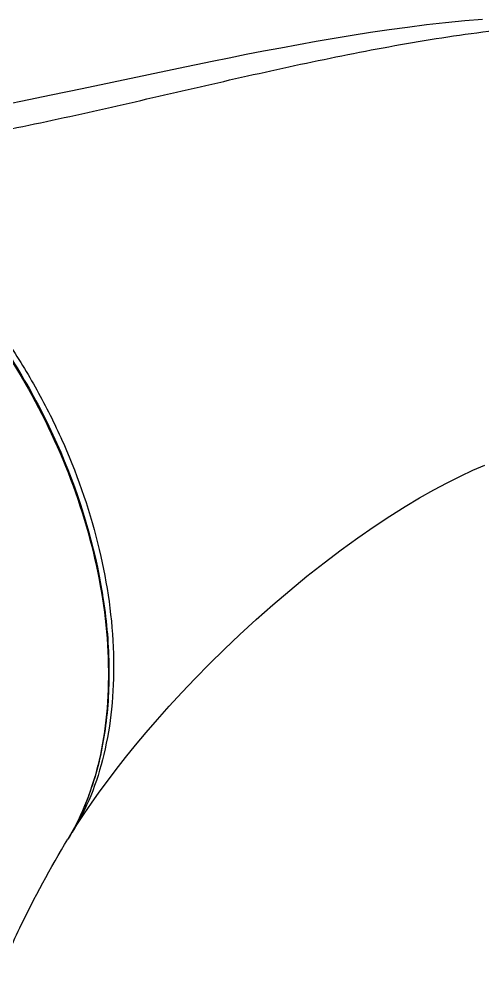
# Model space of a CAD drawing. Header units: millimetres. Extents: x 1241 to 1836, y -3 to 418.
# Drawn here: x 1651.24 to 1666.29, y 344.16 to 375.65 of the extents above; entities that cross this region are included whole.
import ezdxf

# ---------------------------------------------------------------- set-up
doc = ezdxf.new("R2010")
doc.units = ezdxf.units.MM
doc.header["$LTSCALE"] = 32.67
doc.layers.add('1', color=7, linetype='CONTINUOUS')

msp = doc.modelspace()

# ---------------------------------------------------------------- linework, layer by layer
at = {"layer": '1', "color": 7, "linetype": 'Continuous'}
for p, q in [((1656.411, 374.058), (1653.273, 373.397)), ((1652.269, 373.187), (1651.286, 372.985)), ((1653.273, 373.397), (1652.269, 373.187)), ((1653.937, 356.967), (1653.941, 356.939)), ((1653.937, 356.967), (1653.941, 356.94)), ((1652.871, 349.121), (1652.954, 349.249)), ((1652.954, 349.25), (1652.954, 349.249))]:
    msp.add_line(p, q, dxfattribs=at)
for points in [[(1666.289, 375.65), (1665.715, 375.601), (1665.088, 375.539), (1664.467, 375.468), (1663.853, 375.391), (1663.247, 375.308), (1662.646, 375.22), (1662.052, 375.126), (1661.463, 375.03), (1660.881, 374.929), (1660.304, 374.826), (1659.732, 374.72), (1659.166, 374.613), (1658.605, 374.504), (1658.049, 374.393), (1657.498, 374.282), (1656.411, 374.058)], [(1651.286, 372.985), (1650.325, 372.792)], [(1652.954, 349.25), (1653.121, 349.513), (1653.338, 349.842), (1653.574, 350.186), (1653.826, 350.541), (1654.095, 350.907), (1654.383, 351.284), (1654.688, 351.672), (1655.011, 352.07), (1655.354, 352.481), (1655.719, 352.902), (1656.104, 353.334), (1656.514, 353.78), (1656.95, 354.239), (1657.411, 354.709), (1657.894, 355.184), (1658.401, 355.667), (1658.931, 356.153), (1659.47, 356.631), (1660.021, 357.1), (1660.581, 357.56), (1661.138, 357.998), (1661.69, 358.415), (1662.238, 358.811), (1662.768, 359.177), (1663.277, 359.513), (1663.767, 359.821), (1664.241, 360.104), (1664.7, 360.364), (1665.141, 360.599), (1665.565, 360.812), (1665.973, 361.004), (1666.363, 361.173)]]:
    msp.add_lwpolyline(points, dxfattribs=at)
for points, knots in [([(1643.574, 371.263), (1644.07, 371.241), (1645.072, 371.251), (1647.094, 371.417), (1649.641, 371.817), (1652.697, 372.449), (1655.763, 373.151), (1658.83, 373.861), (1661.894, 374.523), (1664.946, 375.079), (1666.988, 375.337), (1668.004, 375.419)], [0, 0, 0, 0, 0.059974, 0.120935, 0.245067, 0.37112, 0.498077, 0.625141, 0.751605, 0.876796, 1, 1, 1, 1]), ([(1643.276, 371.27), (1644.235, 370.932), (1646.151, 369.909), (1648.692, 367.694), (1650.909, 364.866), (1652.645, 361.621), (1653.783, 358.186), (1654.175, 355.293), (1654.102, 353.103), (1653.797, 351.167), (1653.288, 349.804), (1652.812, 349.018)], [0, 0, 0, 0, 0.114002, 0.24057, 0.376037, 0.515038, 0.651603, 0.780176, 0.840204, 0.896906, 1, 1, 1, 1]), ([(1643.278, 371.274), (1644.584, 370.819), (1646.472, 369.692), (1648.641, 367.697), (1650.177, 365.868), (1651.517, 363.819), (1652.971, 360.909), (1653.682, 358.552), (1653.937, 356.967)], [0, 0, 0, 0, 0.223287, 0.346567, 0.475409, 0.607671, 0.740923, 1, 1, 1, 1]), ([(1643.574, 371.263), (1644.524, 370.932), (1646.424, 369.922), (1648.943, 367.729), (1650.759, 365.41), (1651.993, 363.32), (1653.047, 361.122), (1653.972, 358.301), (1654.35, 355.436), (1654.264, 353.272), (1654.02, 351.791), (1653.597, 350.442), (1653.187, 349.624), (1652.954, 349.25)], [0, 0, 0, 0, 0.113967, 0.24059, 0.376171, 0.445729, 0.515414, 0.651995, 0.780456, 0.84036, 0.896923, 0.950061, 1, 1, 1, 1]), ([(1657.807, 331.315), (1658.492, 331.099), (1659.955, 330.844), (1662.233, 331.028), (1664.55, 331.756), (1666.842, 332.997), (1669.053, 334.714), (1670.756, 336.476), (1672.032, 338.071), (1672.949, 339.369), (1673.658, 340.51), (1674.195, 341.457), (1674.701, 342.439), (1675.265, 343.711), (1676.008, 345.804), (1676.628, 348.471), (1676.854, 351.632), (1676.589, 354.146), (1676.092, 355.968), (1675.6, 357.186), (1674.986, 358.269), (1674.374, 359.058), (1673.829, 359.598), (1673.271, 360.087), (1672.535, 360.63), (1671.592, 361.167), (1670.929, 361.445), (1670.592, 361.562)], [0, 0, 0, 0, 0.049082, 0.100248, 0.154942, 0.214, 0.277657, 0.345644, 0.381084, 0.417332, 0.454265, 0.472951, 0.491793, 0.529808, 0.568009, 0.643639, 0.716273, 0.783853, 0.815359, 0.845218, 0.873472, 0.900265, 0.913203, 0.925941, 0.950975, 0.975594, 1, 1, 1, 1]), ([(1653.941, 356.939), (1654.059, 356.198), (1654.196, 354.743), (1654.084, 352.627), (1653.649, 350.699), (1653.127, 349.537), (1652.812, 349.018)], [0, 0, 0, 0, 0.276287, 0.535715, 0.776702, 1, 1, 1, 1]), ([(1650.837, 345.238), (1650.97, 345.541), (1651.565, 346.833), (1652.247, 348.084), (1652.812, 349.018)], [0, 0, 0, 0, 0.232323, 1, 1, 1, 1])]:
    msp.add_open_spline(points, degree=3, knots=knots, dxfattribs=at)

doc.saveas('drawing.dxf')
